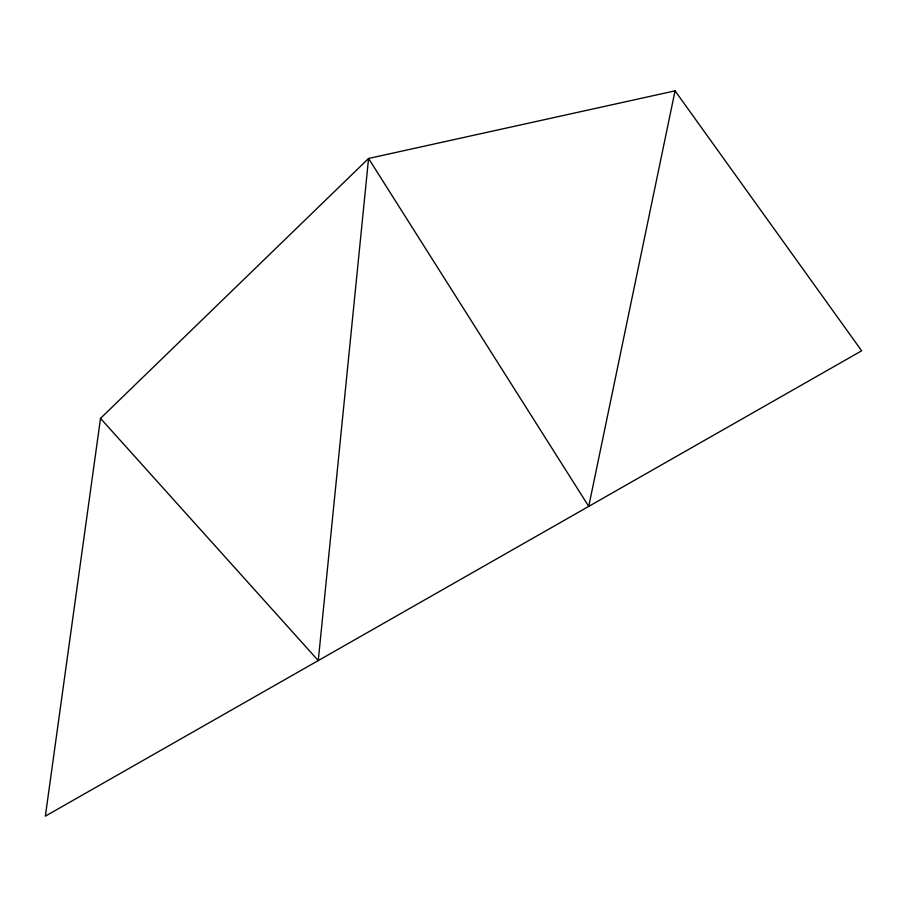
<?xml version="1.0" encoding="UTF-8"?>
<svg xmlns="http://www.w3.org/2000/svg" width="907" height="907" viewBox="0 0 907 907"><rect width="100%" height="100%" fill="white"/><g stroke="black" fill="none" stroke-linecap="round" stroke-linejoin="round"><path stroke-width="1.36" d="M100.518 418.376L45.35 816.153L861.65 350.805L675.057 90.847L368.571 158.464L100.518 418.376L318.266 660.579L368.571 158.464L588.734 506.378L675.057 90.847"/></g></svg>
